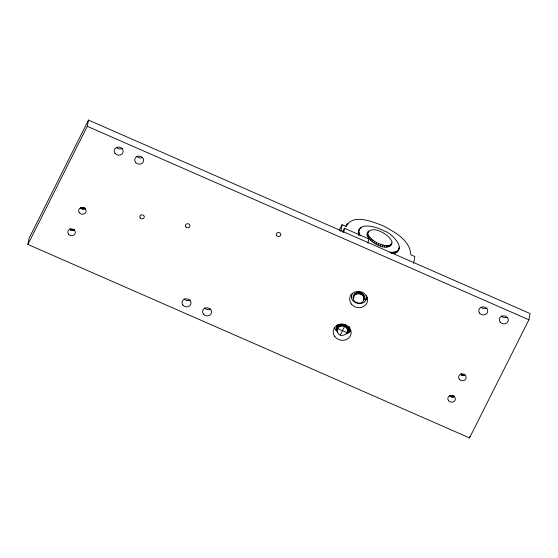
<?xml version="1.0" encoding="UTF-8"?>
<svg xmlns="http://www.w3.org/2000/svg" width="558" height="558" viewBox="0 0 558 558"><rect width="100%" height="100%" fill="white"/><g stroke="black" fill="none" stroke-linecap="round" stroke-linejoin="round"><path stroke-width="0.84" d="M367.045 234.96C369.856 222.956 389.742 234.381 392.044 241.97C389.233 253.974 369.347 242.556 367.045 234.96L368.154 231.5M337.192 330.65L336.355 328.327L336.781 325.509M389.819 252.279C409.823 253.165 393.097 233.335 384.002 230.852C377.327 227.036 356.52 220.508 358.606 234.925M344.572 324.679C356.36 331.034 337.13 342.619 337.332 329.332C337.82 318.381 355.732 328.543 346.546 333.754M337.932 327.002L337.499 329.429M366.564 297.281C365.999 307.939 347.62 303.685 352.091 293.913M353.367 297.958C352.537 290.083 365.748 290.739 364.123 298.272C363.746 307.158 349.189 302.464 354.114 294.798M353.814 295.58L353.863 298.056M347.634 332.031C349.141 326.409 340.073 323.466 337.632 328.557L347.334 332.805L348.08 329.652M363.523 300.609C366.278 294.84 356.436 290.837 353.814 296.361M366.264 298.837L366.201 295.322M27.9 244.439L29.1 238.21L88.485 120.082L530.1 313.561L528.9 319.79L469.515 437.918L27.9 244.439L87.285 126.303L88.485 120.082M340.764 231.479L342.075 224.672L346.12 226.443C352.816 213.003 373.072 222 383.339 225.899C394.659 232.037 410.228 240.268 410.814 254.783L414.859 256.554L413.555 263.32M343.679 232.463L344.488 228.271L368.747 238.901L367.945 243.072M336.355 328.327L337.109 324.742M336.46 329.018L336.76 327.462M337.185 330.155L337.632 327.776M338.078 327.846L338.378 326.284M338.664 327.218L338.957 325.663M339.362 326.695L339.662 325.14M340.15 326.291L340.45 324.735M341.015 326.025L341.315 324.47M341.928 325.9L342.221 324.344M342.849 325.921L343.149 324.365M343.763 326.088L344.063 324.526M344.942 324.833L344.642 326.388L340.324 334.974M345.451 326.821L345.751 325.265M351.463 296.179L351.763 294.624M351.484 297.358L351.784 295.803M346.169 327.372L346.469 325.816M346.776 328.027L347.076 326.472M347.257 328.76L347.557 327.204M353.388 298.788L353.688 297.233M346.888 333.524L347.634 331.25M347.585 329.548L347.885 327.992M354.267 295.642L354.567 294.087M347.767 330.378L348.059 328.822M354.846 295.015L355.146 293.459M348.834 328.439L349.134 326.883M355.544 294.498L355.844 292.943M348.408 332.449L348.708 330.894M349.106 329.234L349.552 326.897M348.757 331.954L349.447 328.669L350.584 331.905M348.848 331.78L349.664 327.588M349.078 331.187L349.796 327.462M356.339 294.094L356.639 292.538M357.204 293.829L357.504 292.273M358.11 293.703L358.41 292.148M359.038 293.724L359.338 292.169M359.952 293.885L360.252 292.329M360.824 294.192L361.124 292.636M361.633 294.624L361.933 293.069M362.358 295.175L362.658 293.62M362.965 295.831L363.265 294.275M363.439 296.563L363.739 295.008M363.774 297.351L364.074 295.796M363.949 298.181L364.248 296.619M363.823 299.834L364.262 297.456M365.839 299.939L366.439 296.828M469.515 437.918L469.815 436.363M336.362 327.679L337.151 325.802L339.02 324.498M358.187 232.205L359.261 229.387M71.933 229.763L70.803 229.031L69.52 229.143L71.654 230.517L71.933 229.763L73.844 229.338M80.31 207.674L82.445 209.055L82.724 208.294L84.635 207.876M451.924 396.25L450.801 395.524L449.518 395.629L451.652 397.003L451.924 396.25L453.842 395.824M460.308 374.16L462.442 375.541L462.715 374.788L464.633 374.362M390.935 245.429L392.037 243.065M394.373 252.076L393.655 253.513C397.338 253.276 398.677 249.991 399.486 247.013M339.376 230.036L342.075 224.672M342.549 232.128L344.488 228.271M345.911 226.262L346.685 224.728M346.525 225.53L347.683 223.235M360.05 228.208L358.543 230.817M360.531 228.689L361.249 227.259M358.264 233.781L358.982 232.351L358.906 230.775M358.78 235.504L359.498 234.067L358.982 232.351M367.052 233.865L367.771 232.435M368.887 230.761L367.436 232.937M367.401 236.187L368.12 234.751L367.764 233.53M368.12 237.499L368.838 236.069L368.12 234.751M369.173 238.866L369.891 237.429L368.838 236.069M370.526 240.24L371.244 238.803L369.891 237.429M372.144 241.579L372.863 240.149L371.244 238.803M373.979 242.849L374.697 241.419L372.863 240.149M375.973 244.006L376.692 242.577L374.697 241.419M378.059 245.018L378.777 243.588C382.662 245.011 388.145 247.264 391.653 243.999M380.186 245.855L380.905 244.425M382.279 246.483L382.997 245.053M384.274 246.894L384.999 245.464M386.122 247.068L386.84 245.639M387.754 247.006L388.473 245.576M389.128 246.706L389.847 245.269M390.202 246.176L390.921 244.739M391.514 253.751L392.232 252.321M395.462 252.99L396.18 251.56M396.905 252.202L397.624 250.772M397.952 251.17L399.298 248.47M363.37 299.765L363.816 299.053M349.008 329.339L349.357 328.836M81.824 208.838L82.724 208.294M71.033 230.301L71.605 229.652M461.822 375.325L462.715 374.788M451.031 396.787L451.596 396.138M81.252 208.532L82.396 208.183M70.461 229.994L71.298 229.484M461.25 375.018L462.387 374.669M450.459 396.48L451.296 395.971M82.445 209.055L85.562 208.622L84.37 208.071M71.654 230.517L74.772 230.084L73.579 229.533M462.442 375.541L465.56 375.109M451.652 397.003L454.77 396.571L453.577 396.02M80.743 208.141L82.089 208.022M69.952 229.603L71.026 229.282M460.734 374.627L462.087 374.509M449.943 396.089L451.024 395.768M335.958 329.973L337.646 329.569M339.92 324.233L343.323 324.303M87.285 126.303L528.9 319.79M376.692 242.577L378.777 243.588M464.075 374.704L465.002 375.388M453.284 396.173L454.212 396.857M84.077 208.218L85.004 208.901M73.286 229.687L74.214 230.37M461.815 374.299L461.285 373.483M81.817 207.813L81.412 207.297M463.747 374.809L464.389 375.583M452.957 396.271L453.598 397.045M83.749 208.322L84.391 209.09M72.959 229.784L73.6 230.559M359.498 234.067L360.44 235.901M463.405 374.85L463.74 375.667M452.615 396.32L452.957 397.136M83.414 208.364L83.749 209.18M72.624 229.833L72.959 230.649M463.063 374.843L463.091 375.653M452.273 396.313L452.301 397.122M83.065 208.357L83.093 209.166M72.275 229.826L72.303 230.635M350.668 331.034A9.026 8.077 10.9 0 1 346.609 333.691M337.723 332.101A9.026 8.077 10.9 0 1 334.584 327.351M367.624 297.616A9.026 8.077 10.9 0 1 365.832 299.555M351.617 296.298A9.026 8.077 10.9 0 1 351.024 294.638M506.971 317.363A4.513 4.039 10.9 0 1 501.356 315.898M487.092 308.03A4.513 4.039 10.9 0 1 481.324 307.444M122.502 148.288A4.513 4.039 10.9 0 1 116.224 147.166M142.381 157.628A4.513 4.039 10.9 0 1 136.766 156.163M210.903 308.993A4.513 4.039 10.9 0 1 204.626 307.863M190.362 299.995A4.513 4.039 10.9 0 1 184.084 298.865M334.912 336.732A9.026 8.077 10.9 0 0 350.396 335.832A9.026 8.077 10.9 0 0 341.238 324.142A9.026 8.077 10.9 0 0 334.912 336.732M351.352 304.019A9.026 8.077 10.9 0 0 366.843 303.12A9.026 8.077 10.9 0 0 357.685 291.429A9.026 8.077 10.9 0 0 351.352 304.019M448.541 400.686A3.773 3.376 10.9 0 0 455.021 400.316A3.773 3.376 10.9 0 0 451.192 395.42A3.773 3.376 10.9 0 0 448.541 400.686M459.332 379.224A3.773 3.376 10.9 0 0 465.811 378.847A3.773 3.376 10.9 0 0 461.982 373.958A3.773 3.376 10.9 0 0 459.332 379.224M79.334 212.738A3.773 3.376 10.9 0 0 85.813 212.361A3.773 3.376 10.9 0 0 81.984 207.471A3.773 3.376 10.9 0 0 79.334 212.738M68.543 234.2A3.773 3.376 10.9 0 0 75.023 233.823A3.773 3.376 10.9 0 0 71.194 228.933A3.773 3.376 10.9 0 0 68.543 234.2M276.712 235.615A2.253 2.016 10.9 0 0 280.583 235.392A2.253 2.016 10.9 0 0 278.296 232.463A2.253 2.016 10.9 0 0 276.712 235.615M140.218 217.948A2.253 2.016 10.9 0 0 144.09 217.725A2.253 2.016 10.9 0 0 141.802 214.802A2.253 2.016 10.9 0 0 140.218 217.948M185.87 226.862A2.253 2.016 10.9 0 0 189.741 226.639A2.253 2.016 10.9 0 0 187.446 223.709A2.253 2.016 10.9 0 0 185.87 226.862M500.156 322.126A4.513 4.039 10.9 0 0 507.899 321.68A4.513 4.039 10.9 0 0 503.323 315.828A4.513 4.039 10.9 0 0 500.156 322.126M479.615 313.129A4.513 4.039 10.9 0 0 487.357 312.682A4.513 4.039 10.9 0 0 482.782 306.83A4.513 4.039 10.9 0 0 479.615 313.129M115.025 153.387A4.513 4.039 10.9 0 0 122.767 152.941A4.513 4.039 10.9 0 0 118.191 147.096A4.513 4.039 10.9 0 0 115.025 153.387M135.566 162.385A4.513 4.039 10.9 0 0 143.308 161.939A4.513 4.039 10.9 0 0 138.726 156.094A4.513 4.039 10.9 0 0 135.566 162.385M203.426 314.091A4.513 4.039 10.9 0 0 211.168 313.645A4.513 4.039 10.9 0 0 206.593 307.793A4.513 4.039 10.9 0 0 203.426 314.091M182.885 305.093A4.513 4.039 10.9 0 0 190.627 304.647A4.513 4.039 10.9 0 0 186.051 298.795A4.513 4.039 10.9 0 0 182.885 305.093"/></g></svg>
